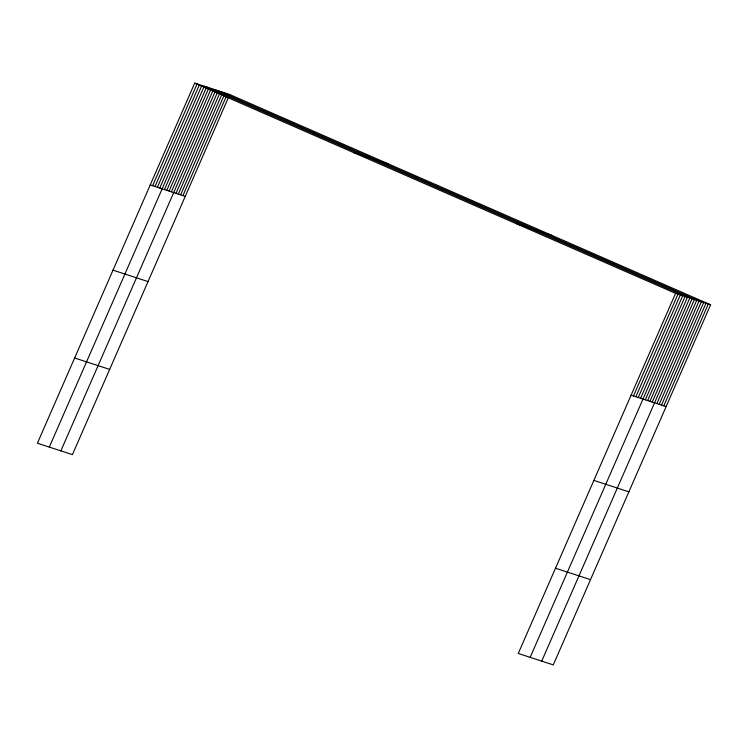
<?xml version="1.0" encoding="UTF-8"?>
<svg xmlns="http://www.w3.org/2000/svg" width="748" height="748" viewBox="0 0 748 748"><rect width="100%" height="100%" fill="white"/><g stroke="black" fill="none" stroke-linecap="round" stroke-linejoin="round"><path stroke-width="1.12" d="M229.739 94.538L194.723 83.112L37.4 443.218L72.416 454.644L229.739 94.538L710.6 304.782L553.277 664.888L518.261 653.462L675.584 293.356L710.6 304.782M152.629 185.7L197.107 83.888M155.004 186.486L199.492 84.664M157.389 187.262L201.867 85.44M159.763 188.038L204.251 86.216M49.303 447.108L206.635 86.992L687.487 297.236L530.164 657.352M164.457 189.571L208.944 87.75M166.767 190.319L211.254 88.507M169.085 191.077L213.563 89.255M171.395 191.834L215.873 90.012M60.859 450.876L218.192 90.77L699.043 301.014L541.72 661.12M176.014 193.339L220.501 91.518M178.323 194.097L222.811 92.275M180.633 194.845L225.12 93.032M182.951 195.602L227.429 93.781M633.481 395.944L677.969 294.132M635.865 396.73L680.343 294.908M638.25 397.506L682.728 295.684M640.625 398.282L685.112 296.46M645.318 399.815L689.806 297.994M647.628 400.563L692.115 298.751M649.937 401.321L694.425 299.499M652.247 402.078L696.734 300.257M656.875 403.583L701.353 301.762M659.184 404.341L703.672 302.519M661.494 405.089L705.981 303.277M663.803 405.846L708.291 304.025M353.411 152.489L388.427 163.915M516.905 223.97L551.921 235.405M150.245 184.924L185.261 196.359M631.106 395.168L666.113 406.603M113.004 270.159L148.02 281.594M593.865 480.403L628.881 491.838M74.641 357.983L109.657 369.409M555.493 568.228L590.509 579.653M194.723 83.112L675.584 293.356"/></g></svg>
